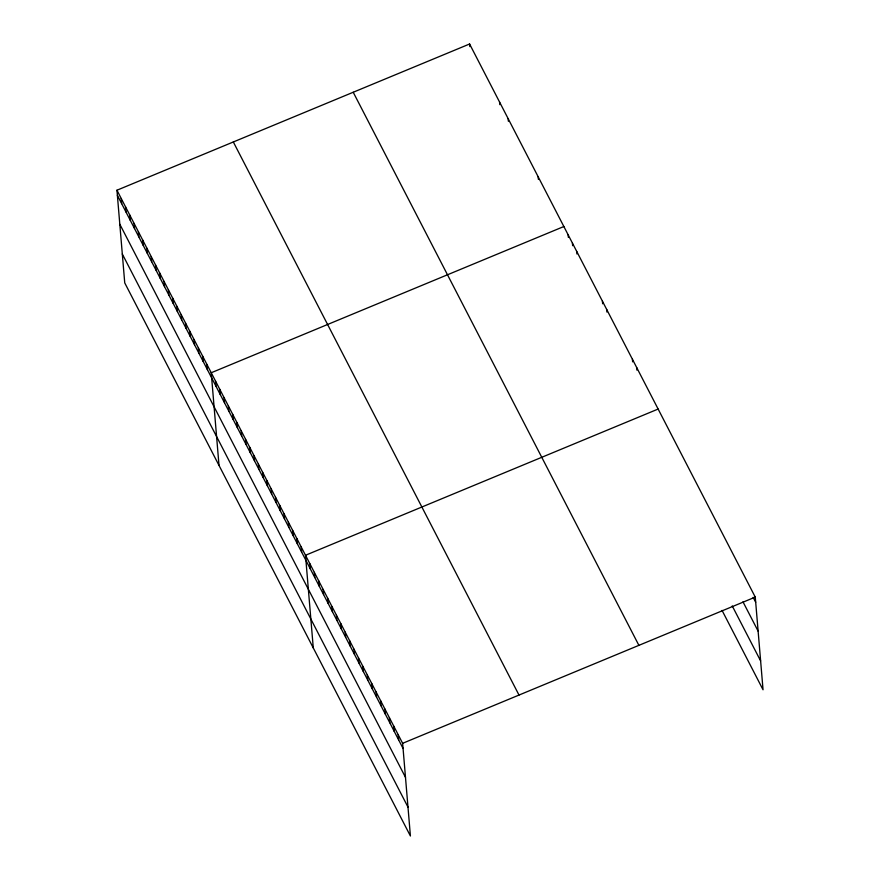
<?xml version="1.0" encoding="UTF-8"?>
<svg xmlns="http://www.w3.org/2000/svg" width="880" height="880" viewBox="0 0 880 880"><rect width="100%" height="100%" fill="white"/><g stroke="black" fill="none" stroke-linecap="round" stroke-linejoin="round"><path stroke-width="1.32" d="M116.952 190.223L402.633 743.314L410.41 836L124.74 282.898L116.952 190.223L469.59 44L755.26 597.102L763.048 689.777L722.051 610.401M563.86 226.523L211.233 372.746L219.01 465.421M658.13 409.046L305.503 555.269L313.28 647.944M402.633 743.314L755.26 597.102M753.17 597.355L755.689 602.239M742.984 601.821L758.12 631.125M732.237 605.935L760.617 660.891M353.221 92.257L638.891 645.348M233.321 141.966L519.002 695.068M117.381 195.36L403.062 748.462M119.812 224.246L405.493 777.348M122.309 254.012L407.99 807.114M636.702 367.565L636.922 370.128M632.423 359.271L632.632 361.834M606.705 309.485L606.925 312.059M602.426 301.191L602.646 303.765M576.719 251.416L576.928 253.979M572.429 243.111L572.649 245.685M568.139 234.817L568.359 237.391M538.153 176.748L538.362 179.311M508.156 118.668L508.365 121.242M499.576 102.08L499.796 104.643M469.59 44L469.799 46.574M398.222 734.767L398.651 739.915M393.8 726.22L394.229 731.368M389.389 717.673L389.818 722.821M384.967 709.126L385.407 714.274M380.556 700.579L380.985 705.716M376.145 692.032L376.574 697.169M371.723 683.485L372.163 688.622M367.312 674.938L367.741 680.075M362.901 666.391L363.33 671.528M358.479 657.844L358.919 662.981M354.068 649.297L354.497 654.434M349.657 640.739L350.086 645.887M345.235 632.192L345.664 637.34M340.824 623.645L341.253 628.793M336.402 615.098L336.842 620.246M331.991 606.551L332.42 611.699M327.58 598.004L328.009 603.152M323.158 589.457L323.598 594.594M318.747 580.91L319.176 586.047M314.336 572.363L314.765 577.5M309.914 563.816L310.354 568.953M301.213 546.964L301.653 552.112M296.934 538.67L297.363 543.818M292.644 530.376L293.073 535.513M288.365 522.082L288.794 527.219M284.075 513.788L284.504 518.925M279.796 505.483L280.225 510.631M275.506 497.189L275.935 502.337M271.216 488.895L271.656 494.032M266.937 480.601L267.366 485.738M262.647 472.296L263.087 477.444M258.368 464.002L258.797 469.15M254.078 455.708L254.507 460.845M249.799 447.414L250.228 452.551M245.509 439.12L245.938 444.257M241.23 430.815L241.659 435.963M236.94 422.521L237.369 427.669M232.65 414.227L233.09 419.364M228.371 405.933L228.8 411.07M224.081 397.628L224.521 402.776M219.802 389.334L220.231 394.482M215.512 381.04L215.941 386.177M206.943 364.452L207.372 369.589M202.653 356.147L203.093 361.295M198.374 347.853L198.803 353.001M194.084 339.559L194.524 344.696M189.805 331.265L190.234 336.402M185.515 322.96L185.944 328.108M181.236 314.666L181.665 319.814M176.946 306.372L177.375 311.509M172.667 298.078L173.096 303.215M168.377 289.784L168.806 294.921M164.087 281.479L164.527 286.627M159.808 273.185L160.237 278.333M155.518 264.891L155.958 270.028M151.239 256.597L151.668 261.734M146.949 248.292L147.378 253.44M142.67 239.998L143.099 245.146M138.38 231.704L138.809 236.841M134.09 223.41L134.53 228.547M129.811 215.116L130.24 220.253M125.521 206.811L125.961 211.959M121.242 198.517L121.671 203.665"/></g></svg>
